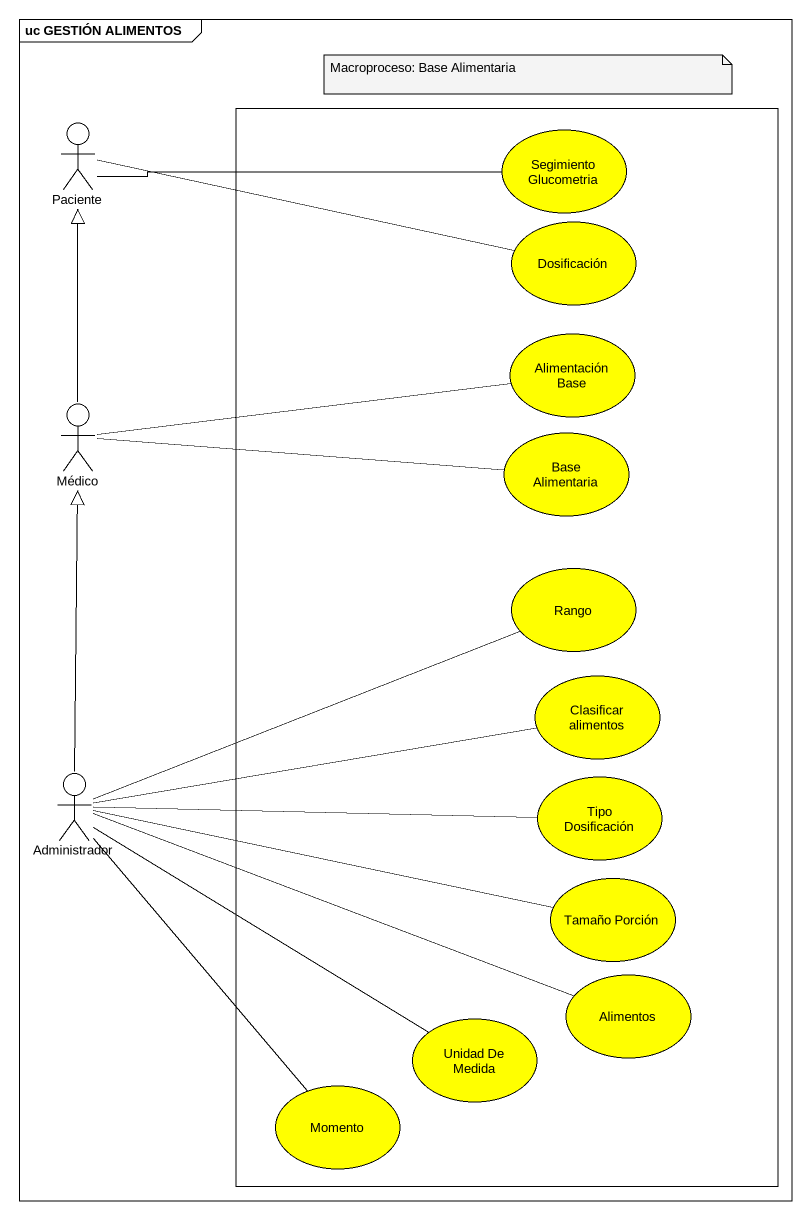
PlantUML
@startuml
mainframe uc GESTIÓN ALIMENTOS
rectangle " " as rectangle1 {
  usecase "Segimiento Glucometria" as Segimiento_Glucometria #FFFF00
  usecase Dosificación #FFFF00
  usecase "Alimentación Base" as Alimentación_Base #FFFF00
  usecase "Base Alimentaria" as Base_Alimentaria #FFFF00
  usecase Rango #FFFF00
  usecase "Clasificar alimentos" as Clasificar_alimentos #FFFF00
  usecase "Tipo Dosificación" as Tipo_Dosificación #FFFF00
  usecase "Tamaño Porción" as Tamaño_Porción #FFFF00
  usecase "Unidad De Medida" as Unidad_De_Medida #FFFF00
  usecase Alimentos #FFFF00
  usecase Momento #FFFF00
}
actor Paciente
actor Médico
actor Administrador
Paciente -right- Segimiento_Glucometria
Paciente -right- Dosificación
Médico -up-|> Paciente
Médico -right- Alimentación_Base
Médico -right- Base_Alimentaria
Administrador -up-|> Médico
Administrador -right- Rango
Administrador -right- Clasificar_alimentos
Administrador -right- Tipo_Dosificación
Administrador -right- Tamaño_Porción
Administrador -right- Unidad_De_Medida
Administrador -right- Alimentos
Administrador -- Momento
note as N1
  Macroproceso: Base Alimentaria
end note
@enduml
